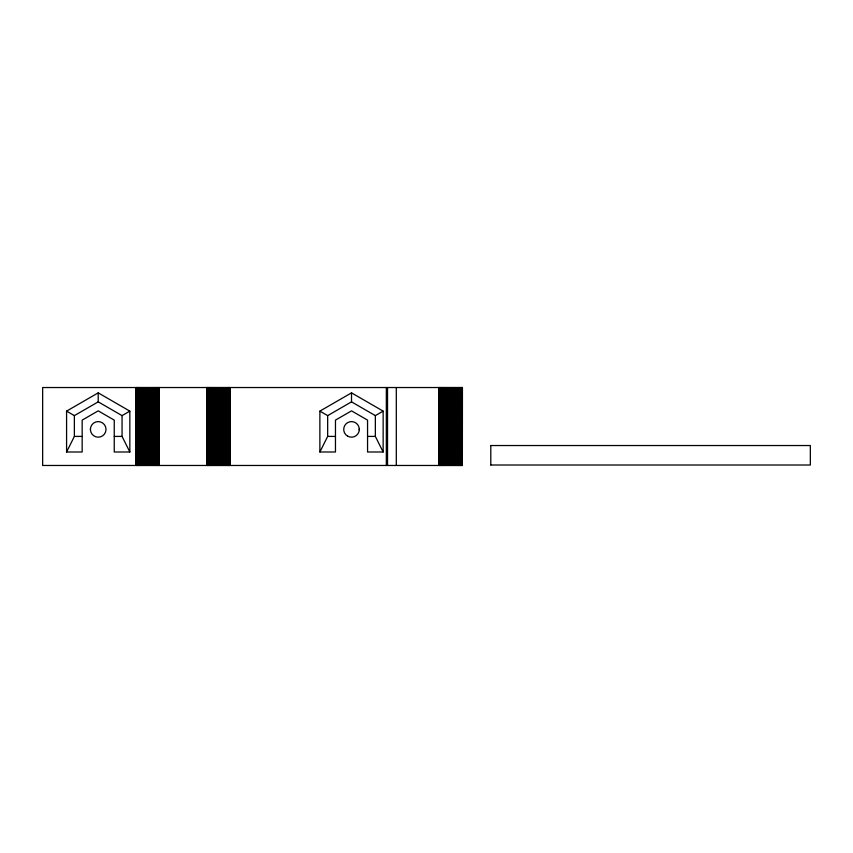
<?xml version="1.0" encoding="UTF-8"?>
<svg xmlns="http://www.w3.org/2000/svg" width="853" height="853" viewBox="0 0 853 853"><rect width="100%" height="100%" fill="white"/><g stroke="black" fill="none" stroke-linecap="round" stroke-linejoin="round"><path stroke-width="1.28" d="M82.165 436.405L82.165 451.994L66.577 451.994L66.577 411.125L98.212 392.86L129.837 411.125L129.837 451.994L114.249 451.994L114.249 420.124L98.212 410.858L82.165 420.124L82.165 436.405L74.371 436.405L66.577 451.994M335.464 436.405L335.464 451.994L319.875 451.994L319.875 411.125L351.511 392.86L383.146 411.125L383.146 451.994L367.558 451.994L367.558 420.124L351.511 410.858L335.464 420.124L335.464 436.405L327.669 436.405L319.875 451.994M90.429 428.899L90.429 429.88M359.284 429.88L359.284 428.899M74.371 436.405L74.371 415.624L98.212 401.859L122.054 415.624L122.054 436.405L129.837 451.994M122.054 415.624L129.837 411.125M327.669 436.405L327.669 415.624L351.511 401.859L375.352 415.624L375.352 436.405L383.146 451.994M375.352 415.624L383.146 411.125M114.259 436.405L122.054 436.405M367.558 436.405L375.352 436.405M490.827 445.533L810.329 445.533L810.35 465.013L490.827 465.013M462.443 465.471L42.65 465.471L42.65 387.529L462.443 387.529L462.358 465.471L462.294 387.529M319.875 411.125L327.669 415.624M66.577 411.125L74.371 415.624M490.806 445.533L490.806 465.013M462.027 387.529L462.145 465.471M461.899 387.529L461.899 465.471M461.697 387.529L461.697 465.471M461.526 387.529L461.526 465.471M461.345 387.529L461.345 465.471M461.142 387.529L461.142 465.471M460.919 387.529L460.919 465.471M460.684 387.529L460.684 465.471M460.439 387.529L460.439 465.471M460.172 387.529L460.172 465.471M459.895 387.529L459.895 465.471M459.596 387.529L459.596 465.471M459.287 387.529L459.287 465.471M458.967 387.529L458.967 465.471M458.637 387.529L458.637 465.471M458.296 387.529L458.296 465.471M457.933 387.529L457.933 465.471M457.571 387.529L457.571 465.471M457.187 387.529L457.187 465.471M456.803 387.529L456.803 465.471M456.408 387.529L456.408 465.471M455.992 387.529L455.992 465.471M455.587 387.529L455.587 465.471M455.161 387.529L455.161 465.471M454.734 387.529L454.734 465.471M454.297 387.529L454.297 465.471M453.86 387.529L453.86 465.471M453.412 387.529L453.412 465.471M452.964 387.529L452.964 465.471M452.516 387.529L452.516 465.471M452.058 387.529L452.058 465.471M451.6 387.529L451.6 465.471M451.141 387.529L451.141 465.471M450.683 387.529L450.683 465.471M450.224 387.529L450.224 465.471M449.766 387.529L449.766 465.471M449.307 387.529L449.307 465.471M448.859 387.529L448.859 465.471M448.401 387.529L448.401 465.471M447.953 387.529L447.953 465.471M447.516 387.529L447.516 465.471M447.068 387.529L447.068 465.471M446.641 387.529L446.641 465.471M446.215 387.529L446.215 465.471M445.799 387.529L445.799 465.471M445.383 387.529L445.383 465.471M444.978 387.529L444.978 465.471M444.584 387.529L444.584 465.471M444.2 387.529L444.2 465.471M443.827 387.529L443.827 465.471M443.464 387.529L443.464 465.471M443.112 387.529L443.112 465.471M442.771 387.529L442.771 465.471M442.44 387.529L442.44 465.471M442.121 387.529L442.121 465.471M441.822 387.529L441.822 465.471M441.534 387.529L441.534 465.471M441.257 387.529L441.257 465.471M441.001 387.529L441.001 465.471M440.756 387.529L440.756 465.471M440.521 387.529L440.521 465.471M440.308 387.529L440.308 465.471M440.105 387.529L440.105 465.471M439.764 387.529L439.924 465.471M439.668 387.529L439.615 465.471L439.487 387.529M439.306 387.529L439.274 465.471M439.071 387.529L439.071 465.471M396.304 387.529L396.304 465.471M387.539 387.529L387.529 465.471M386.942 387.529L386.942 465.471M386.334 387.529L386.334 465.471M351.511 392.86L351.511 401.859M230.235 387.529L230.15 465.471M229.937 387.529L230.033 465.471M229.777 387.529L229.777 465.471M229.649 387.529L229.649 465.471M229.489 387.529L229.489 465.471M229.318 387.529L229.318 465.471M229.137 387.529L229.137 465.471M228.935 387.529L228.935 465.471M228.711 387.529L228.711 465.471M228.476 387.529L228.476 465.471M228.231 387.529L228.231 465.471M227.964 387.529L227.964 465.471M227.687 387.529L227.687 465.471M227.388 387.529L227.388 465.471M227.079 387.529L227.079 465.471M226.759 387.529L226.759 465.471M226.429 387.529L226.429 465.471M226.088 387.529L226.088 465.471M225.725 387.529L225.725 465.471M225.363 387.529L225.363 465.471M224.979 387.529L224.979 465.471M224.595 387.529L224.595 465.471M224.2 387.529L224.2 465.471M223.785 387.529L223.785 465.471M223.379 387.529L223.379 465.471M222.953 387.529L222.953 465.471M222.526 387.529L222.526 465.471M222.089 387.529L222.089 465.471M221.652 387.529L221.652 465.471M221.204 387.529L221.204 465.471M220.756 387.529L220.756 465.471M220.309 387.529L220.309 465.471M219.85 387.529L219.85 465.471M219.392 387.529L219.392 465.471M218.933 387.529L218.933 465.471M218.475 387.529L218.475 465.471M218.016 387.529L218.016 465.471M217.558 387.529L217.558 465.471M217.099 387.529L217.099 465.471M216.641 387.529L216.641 465.471M216.193 387.529L216.193 465.471M215.745 387.529L215.745 465.471M215.308 387.529L215.308 465.471M214.86 387.529L214.86 465.471M214.434 387.529L214.434 465.471M214.007 387.529L214.007 465.471M213.591 387.529L213.591 465.471M213.175 387.529L213.175 465.471M212.77 387.529L212.77 465.471M212.376 387.529L212.376 465.471M211.992 387.529L211.992 465.471M211.619 387.529L211.619 465.471M211.256 387.529L211.256 465.471M210.904 387.529L210.904 465.471M210.563 387.529L210.563 465.471M210.233 387.529L210.233 465.471M209.913 387.529L209.913 465.471M209.614 387.529L209.614 465.471M209.326 387.529L209.326 465.471M209.049 387.529L209.049 465.471M208.782 387.529L208.782 465.471M208.537 387.529L208.537 465.471M208.313 387.529L208.313 465.471M208.1 387.529L208.1 465.471M207.897 387.529L207.897 465.471M207.716 387.529L207.716 465.471M207.61 387.529L207.556 465.471M207.46 387.529L207.407 465.471L207.204 387.529M207.098 387.529L207.066 465.471M206.863 387.529L206.927 465.471M159.276 387.529L159.287 465.471M159.159 387.529L158.989 465.471M158.871 387.529L158.871 465.471M158.743 387.529L158.743 465.471M158.594 387.529L158.594 465.471M158.434 387.529L158.434 465.471M158.253 387.529L158.253 465.471M158.05 387.529L158.05 465.471M157.837 387.529L157.837 465.471M157.613 387.529L157.613 465.471M157.368 387.529L157.368 465.471M157.101 387.529L157.101 465.471M156.835 387.529L156.835 465.471M156.547 387.529L156.547 465.471M156.238 387.529L156.238 465.471M155.928 387.529L155.928 465.471M155.598 387.529L155.598 465.471M155.257 387.529L155.257 465.471M154.905 387.529L154.905 465.471M154.532 387.529L154.532 465.471M154.158 387.529L154.158 465.471M153.775 387.529L153.775 465.471M153.38 387.529L153.38 465.471M152.975 387.529L152.975 465.471M152.57 387.529L152.57 465.471M152.143 387.529L152.143 465.471M151.717 387.529L151.717 465.471M151.29 387.529L151.29 465.471M150.853 387.529L150.853 465.471M150.405 387.529L150.405 465.471M149.957 387.529L149.957 465.471M149.51 387.529L149.51 465.471M149.051 387.529L149.051 465.471M148.593 387.529L148.593 465.471M148.134 387.529L148.134 465.471M147.676 387.529L147.676 465.471M147.217 387.529L147.217 465.471M146.759 387.529L146.759 465.471M146.3 387.529L146.3 465.471M145.852 387.529L145.852 465.471M145.394 387.529L145.394 465.471M144.946 387.529L144.946 465.471M144.498 387.529L144.498 465.471M144.061 387.529L144.061 465.471M143.624 387.529L143.624 465.471M143.197 387.529L143.197 465.471M142.782 387.529L142.782 465.471M142.366 387.529L142.366 465.471M141.961 387.529L141.961 465.471M141.555 387.529L141.555 465.471M141.172 387.529L141.172 465.471M140.788 387.529L140.788 465.471M140.425 387.529L140.425 465.471M140.073 387.529L140.073 465.471M139.721 387.529L139.721 465.471M139.391 387.529L139.391 465.471M139.071 387.529L139.071 465.471M138.762 387.529L138.762 465.471M138.474 387.529L138.474 465.471M138.186 387.529L138.186 465.471M137.93 387.529L137.93 465.471M137.674 387.529L137.674 465.471M137.44 387.529L137.44 465.471M137.216 387.529L137.216 465.471M137.013 387.529L137.013 465.471M136.832 387.529L136.832 465.471M136.661 387.529L136.661 465.471M136.512 387.529L136.512 465.471M136.373 387.529L136.256 465.471L136.064 387.529M135.926 387.529L136.043 465.471M98.212 392.86L98.212 401.859M90.429 429.88A7.794 7.794 0 0 0 98.212 437.184A7.794 7.794 0 0 0 105.985 429.88L105.985 428.899A7.794 7.794 0 0 0 98.212 421.595A7.794 7.794 0 0 0 90.429 428.899M347.608 436.139A7.794 7.794 0 0 0 359.305 429.39A7.794 7.794 0 0 0 347.608 422.64A7.794 7.794 0 0 0 347.608 436.139"/></g></svg>
